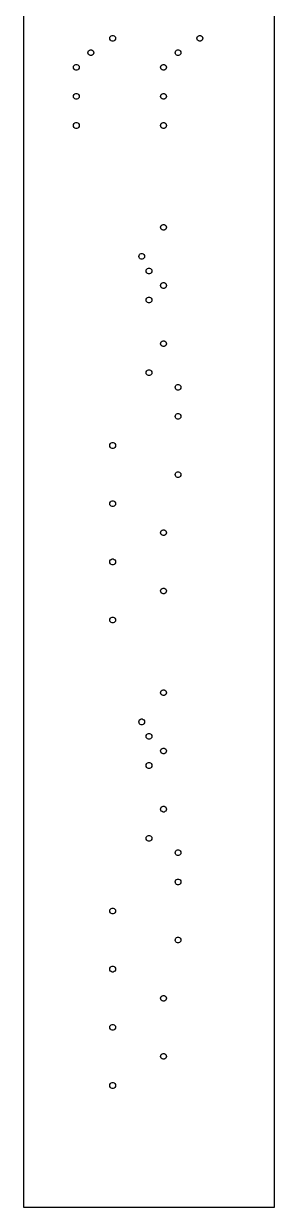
# Model space of a CAD drawing. Header units: metres. Extents: x 0 to 69, y 0 to 650.
# Drawn here: x 0 to 69, y 0 to 325.5 of the extents above; entities that cross this region are included whole.
import ezdxf

# ---------------------------------------------------------------- set-up
doc = ezdxf.new("R2010")
doc.units = ezdxf.units.M

msp = doc.modelspace()

# ---------------------------------------------------------------- linework, layer by layer
for p, q in [((0, 650), (0, 0)), ((69, 0), (69, 650)), ((24.1, 322.193), (24.3611, 322.288)), ((24.3611, 322.288), (24.6389, 322.288)), ((24.6389, 322.288), (24.9, 322.193)), ((48.1, 322.193), (48.3611, 322.288)), ((48.3611, 322.288), (48.6389, 322.288)), ((48.6389, 322.288), (48.9, 322.193)), ((23.7, 321.5), (23.7482, 321.774)), ((23.7482, 321.226), (23.7, 321.5)), ((23.7482, 321.774), (23.8872, 322.014)), ((23.8872, 320.986), (23.7482, 321.226)), ((23.8872, 322.014), (24.1, 322.193)), ((24.1, 320.807), (23.8872, 320.986)), ((24.3611, 320.712), (24.1, 320.807)), ((24.6389, 320.712), (24.3611, 320.712)), ((24.9, 320.807), (24.6389, 320.712)), ((24.9, 322.193), (25.1128, 322.014)), ((25.1128, 320.986), (24.9, 320.807)), ((25.1128, 322.014), (25.2518, 321.774)), ((25.2518, 321.226), (25.1128, 320.986)), ((25.2518, 321.774), (25.3, 321.5)), ((25.3, 321.5), (25.2518, 321.226)), ((47.7, 321.5), (47.7482, 321.774)), ((47.7482, 321.226), (47.7, 321.5)), ((47.7482, 321.774), (47.8872, 322.014)), ((47.8872, 320.986), (47.7482, 321.226)), ((47.8872, 322.014), (48.1, 322.193)), ((48.1, 320.807), (47.8872, 320.986)), ((48.3611, 320.712), (48.1, 320.807)), ((48.6389, 320.712), (48.3611, 320.712)), ((48.9, 320.807), (48.6389, 320.712)), ((48.9, 322.193), (49.1128, 322.014)), ((49.1128, 320.986), (48.9, 320.807)), ((49.1128, 322.014), (49.2518, 321.774)), ((49.2518, 321.226), (49.1128, 320.986)), ((49.2518, 321.774), (49.3, 321.5)), ((49.3, 321.5), (49.2518, 321.226)), ((17.7, 317.5), (17.7482, 317.774)), ((17.7482, 317.226), (17.7, 317.5)), ((17.7482, 317.774), (17.8872, 318.014)), ((17.8872, 316.986), (17.7482, 317.226)), ((17.8872, 318.014), (18.1, 318.193)), ((18.1, 316.807), (17.8872, 316.986)), ((18.1, 318.193), (18.3611, 318.288)), ((18.3611, 316.712), (18.1, 316.807)), ((18.3611, 318.288), (18.6389, 318.288)), ((18.6389, 316.712), (18.3611, 316.712)), ((18.6389, 318.288), (18.9, 318.193)), ((18.9, 316.807), (18.6389, 316.712)), ((18.9, 318.193), (19.1128, 318.014)), ((19.1128, 316.986), (18.9, 316.807)), ((19.1128, 318.014), (19.2518, 317.774)), ((19.2518, 317.226), (19.1128, 316.986)), ((19.2518, 317.774), (19.3, 317.5)), ((19.3, 317.5), (19.2518, 317.226)), ((41.7, 317.5), (41.7482, 317.774)), ((41.7482, 317.226), (41.7, 317.5)), ((41.7482, 317.774), (41.8872, 318.014)), ((41.8872, 316.986), (41.7482, 317.226)), ((41.8872, 318.014), (42.1, 318.193)), ((42.1, 316.807), (41.8872, 316.986)), ((42.1, 318.193), (42.3611, 318.288)), ((42.3611, 316.712), (42.1, 316.807)), ((42.3611, 318.288), (42.6389, 318.288)), ((42.6389, 316.712), (42.3611, 316.712)), ((42.6389, 318.288), (42.9, 318.193)), ((42.9, 316.807), (42.6389, 316.712)), ((42.9, 318.193), (43.1128, 318.014)), ((43.1128, 316.986), (42.9, 316.807)), ((43.1128, 318.014), (43.2518, 317.774)), ((43.2518, 317.226), (43.1128, 316.986)), ((43.2518, 317.774), (43.3, 317.5)), ((43.3, 317.5), (43.2518, 317.226)), ((13.7, 313.5), (13.7482, 313.774)), ((13.7482, 313.226), (13.7, 313.5)), ((13.7482, 313.774), (13.8872, 314.014)), ((13.8872, 312.986), (13.7482, 313.226)), ((13.8872, 314.014), (14.1, 314.193)), ((14.1, 312.807), (13.8872, 312.986)), ((14.1, 314.193), (14.3611, 314.288)), ((14.3611, 312.712), (14.1, 312.807)), ((14.3611, 314.288), (14.6389, 314.288)), ((14.6389, 312.712), (14.3611, 312.712)), ((14.6389, 314.288), (14.9, 314.193)), ((14.9, 312.807), (14.6389, 312.712)), ((14.9, 314.193), (15.1128, 314.014)), ((15.1128, 312.986), (14.9, 312.807)), ((15.1128, 314.014), (15.2517, 313.774)), ((15.2517, 313.226), (15.1128, 312.986)), ((15.2517, 313.774), (15.3, 313.5)), ((15.3, 313.5), (15.2517, 313.226)), ((37.7, 313.5), (37.7482, 313.774)), ((37.7482, 313.226), (37.7, 313.5)), ((37.7482, 313.774), (37.8872, 314.014)), ((37.8872, 312.986), (37.7482, 313.226)), ((37.8872, 314.014), (38.1, 314.193)), ((38.1, 312.807), (37.8872, 312.986)), ((38.1, 314.193), (38.3611, 314.288)), ((38.3611, 312.712), (38.1, 312.807)), ((38.3611, 314.288), (38.6389, 314.288)), ((38.6389, 312.712), (38.3611, 312.712)), ((38.6389, 314.288), (38.9, 314.193)), ((38.9, 312.807), (38.6389, 312.712)), ((38.9, 314.193), (39.1128, 314.014)), ((39.1128, 312.986), (38.9, 312.807)), ((39.1128, 314.014), (39.2518, 313.774)), ((39.2518, 313.226), (39.1128, 312.986)), ((39.2518, 313.774), (39.3, 313.5)), ((39.3, 313.5), (39.2518, 313.226)), ((13.7482, 305.774), (13.8872, 306.014)), ((13.8872, 306.014), (14.1, 306.193)), ((14.1, 306.193), (14.3611, 306.288)), ((14.3611, 306.288), (14.6389, 306.288)), ((14.6389, 306.288), (14.9, 306.193)), ((14.9, 306.193), (15.1128, 306.014)), ((15.1128, 306.014), (15.2517, 305.774)), ((37.7482, 305.774), (37.8872, 306.014)), ((37.8872, 306.014), (38.1, 306.193)), ((38.1, 306.193), (38.3611, 306.288)), ((38.3611, 306.288), (38.6389, 306.288)), ((38.6389, 306.288), (38.9, 306.193)), ((38.9, 306.193), (39.1128, 306.014)), ((39.1128, 306.014), (39.2518, 305.774)), ((13.7, 305.5), (13.7482, 305.774)), ((13.7482, 305.226), (13.7, 305.5)), ((13.8872, 304.986), (13.7482, 305.226)), ((14.1, 304.807), (13.8872, 304.986)), ((14.3611, 304.712), (14.1, 304.807)), ((14.6389, 304.712), (14.3611, 304.712)), ((14.9, 304.807), (14.6389, 304.712)), ((15.1128, 304.986), (14.9, 304.807)), ((15.2517, 305.226), (15.1128, 304.986)), ((15.2517, 305.774), (15.3, 305.5)), ((15.3, 305.5), (15.2517, 305.226)), ((37.7, 305.5), (37.7482, 305.774)), ((37.7482, 305.226), (37.7, 305.5)), ((37.8872, 304.986), (37.7482, 305.226)), ((38.1, 304.807), (37.8872, 304.986)), ((38.3611, 304.712), (38.1, 304.807)), ((38.6389, 304.712), (38.3611, 304.712)), ((38.9, 304.807), (38.6389, 304.712)), ((39.1128, 304.986), (38.9, 304.807)), ((39.2518, 305.226), (39.1128, 304.986)), ((39.2518, 305.774), (39.3, 305.5)), ((39.3, 305.5), (39.2518, 305.226)), ((13.7, 297.5), (13.7482, 297.774)), ((13.7482, 297.226), (13.7, 297.5)), ((13.7482, 297.774), (13.8872, 298.014)), ((13.8872, 296.986), (13.7482, 297.226)), ((13.8872, 298.014), (14.1, 298.193)), ((14.1, 296.807), (13.8872, 296.986)), ((14.1, 298.193), (14.3611, 298.288)), ((14.3611, 296.712), (14.1, 296.807)), ((14.3611, 298.288), (14.6389, 298.288)), ((14.6389, 296.712), (14.3611, 296.712)), ((14.6389, 298.288), (14.9, 298.193)), ((14.9, 296.807), (14.6389, 296.712)), ((14.9, 298.193), (15.1128, 298.014)), ((15.1128, 296.986), (14.9, 296.807)), ((15.1128, 298.014), (15.2517, 297.774)), ((15.2517, 297.226), (15.1128, 296.986)), ((15.2517, 297.774), (15.3, 297.5)), ((15.3, 297.5), (15.2517, 297.226)), ((37.7, 297.5), (37.7482, 297.774)), ((37.7482, 297.226), (37.7, 297.5)), ((37.7482, 297.774), (37.8872, 298.014)), ((37.8872, 296.986), (37.7482, 297.226)), ((37.8872, 298.014), (38.1, 298.193)), ((38.1, 296.807), (37.8872, 296.986)), ((38.1, 298.193), (38.3611, 298.288)), ((38.3611, 296.712), (38.1, 296.807)), ((38.3611, 298.288), (38.6389, 298.288)), ((38.6389, 296.712), (38.3611, 296.712)), ((38.6389, 298.288), (38.9, 298.193)), ((38.9, 296.807), (38.6389, 296.712)), ((38.9, 298.193), (39.1128, 298.014)), ((39.1128, 296.986), (38.9, 296.807)), ((39.1128, 298.014), (39.2518, 297.774)), ((39.2518, 297.226), (39.1128, 296.986)), ((39.2518, 297.774), (39.3, 297.5)), ((39.3, 297.5), (39.2518, 297.226)), ((37.8872, 270.014), (38.1, 270.193)), ((38.1, 270.193), (38.3611, 270.288)), ((38.3611, 270.288), (38.6389, 270.288)), ((38.6389, 270.288), (38.9, 270.193)), ((38.9, 270.193), (39.1128, 270.014)), ((37.7, 269.5), (37.7482, 269.774)), ((37.7482, 269.226), (37.7, 269.5)), ((37.7482, 269.774), (37.8872, 270.014)), ((37.8872, 268.986), (37.7482, 269.226)), ((38.1, 268.807), (37.8872, 268.986)), ((38.3611, 268.712), (38.1, 268.807)), ((38.6389, 268.712), (38.3611, 268.712)), ((38.9, 268.807), (38.6389, 268.712)), ((39.1128, 268.986), (38.9, 268.807)), ((39.1128, 270.014), (39.2518, 269.774)), ((39.2518, 269.226), (39.1128, 268.986)), ((39.2518, 269.774), (39.3, 269.5)), ((39.3, 269.5), (39.2518, 269.226)), ((31.7, 261.5), (31.7482, 261.774)), ((31.7482, 261.226), (31.7, 261.5)), ((31.7482, 261.774), (31.8872, 262.014)), ((31.8872, 260.986), (31.7482, 261.226)), ((31.8872, 262.014), (32.1, 262.193)), ((32.1, 260.807), (31.8872, 260.986)), ((32.1, 262.193), (32.3611, 262.288)), ((32.3611, 260.712), (32.1, 260.807)), ((32.3611, 262.288), (32.6389, 262.288)), ((32.6389, 260.712), (32.3611, 260.712)), ((32.6389, 262.288), (32.9, 262.193)), ((32.9, 260.807), (32.6389, 260.712)), ((32.9, 262.193), (33.1128, 262.014)), ((33.1128, 260.986), (32.9, 260.807)), ((33.1128, 262.014), (33.2518, 261.774)), ((33.2518, 261.226), (33.1128, 260.986)), ((33.2518, 261.774), (33.3, 261.5)), ((33.3, 261.5), (33.2518, 261.226)), ((33.7, 257.5), (33.7482, 257.774)), ((33.7482, 257.226), (33.7, 257.5)), ((33.7482, 257.774), (33.8872, 258.014)), ((33.8872, 256.986), (33.7482, 257.226)), ((33.8872, 258.014), (34.1, 258.193)), ((34.1, 258.193), (34.3611, 258.288)), ((34.3611, 258.288), (34.6389, 258.288)), ((34.6389, 258.288), (34.9, 258.193)), ((34.9, 258.193), (35.1128, 258.014)), ((35.1128, 258.014), (35.2518, 257.774)), ((35.2518, 257.226), (35.1128, 256.986)), ((35.2518, 257.774), (35.3, 257.5)), ((35.3, 257.5), (35.2518, 257.226)), ((34.1, 256.807), (33.8872, 256.986)), ((34.3611, 256.712), (34.1, 256.807)), ((34.6389, 256.712), (34.3611, 256.712)), ((34.9, 256.807), (34.6389, 256.712)), ((35.1128, 256.986), (34.9, 256.807)), ((37.7482, 253.774), (37.8872, 254.014)), ((37.8872, 254.014), (38.1, 254.193)), ((38.1, 254.193), (38.3611, 254.288)), ((38.3611, 254.288), (38.6389, 254.288)), ((38.6389, 254.288), (38.9, 254.193)), ((38.9, 254.193), (39.1128, 254.014)), ((39.1128, 254.014), (39.2518, 253.774)), ((37.7, 253.5), (37.7482, 253.774)), ((37.7482, 253.226), (37.7, 253.5)), ((37.8872, 252.986), (37.7482, 253.226)), ((38.1, 252.807), (37.8872, 252.986)), ((38.3611, 252.712), (38.1, 252.807)), ((38.6389, 252.712), (38.3611, 252.712)), ((38.9, 252.807), (38.6389, 252.712)), ((39.1128, 252.986), (38.9, 252.807)), ((39.2518, 253.226), (39.1128, 252.986)), ((39.2518, 253.774), (39.3, 253.5)), ((39.3, 253.5), (39.2518, 253.226)), ((33.7, 249.5), (33.7482, 249.774)), ((33.7482, 249.226), (33.7, 249.5)), ((33.7482, 249.774), (33.8872, 250.014)), ((33.8872, 248.986), (33.7482, 249.226)), ((33.8872, 250.014), (34.1, 250.193)), ((34.1, 248.807), (33.8872, 248.986)), ((34.1, 250.193), (34.3611, 250.288)), ((34.3611, 248.712), (34.1, 248.807)), ((34.3611, 250.288), (34.6389, 250.288)), ((34.6389, 248.712), (34.3611, 248.712)), ((34.6389, 250.288), (34.9, 250.193)), ((34.9, 248.807), (34.6389, 248.712)), ((34.9, 250.193), (35.1128, 250.014)), ((35.1128, 248.986), (34.9, 248.807)), ((35.1128, 250.014), (35.2518, 249.774)), ((35.2518, 249.226), (35.1128, 248.986)), ((35.2518, 249.774), (35.3, 249.5)), ((35.3, 249.5), (35.2518, 249.226)), ((37.7, 237.5), (37.7482, 237.774)), ((37.7482, 237.774), (37.8872, 238.014)), ((37.8872, 238.014), (38.1, 238.193)), ((38.1, 238.193), (38.3611, 238.288)), ((38.3611, 238.288), (38.6389, 238.288)), ((38.6389, 238.288), (38.9, 238.193)), ((38.9, 238.193), (39.1128, 238.014)), ((39.1128, 238.014), (39.2518, 237.774)), ((39.2518, 237.774), (39.3, 237.5)), ((37.7482, 237.226), (37.7, 237.5)), ((37.8872, 236.986), (37.7482, 237.226)), ((38.1, 236.807), (37.8872, 236.986)), ((38.3611, 236.712), (38.1, 236.807)), ((38.6389, 236.712), (38.3611, 236.712)), ((38.9, 236.807), (38.6389, 236.712)), ((39.1128, 236.986), (38.9, 236.807)), ((39.2518, 237.226), (39.1128, 236.986)), ((39.3, 237.5), (39.2518, 237.226)), ((33.7, 229.5), (33.7482, 229.774)), ((33.7482, 229.226), (33.7, 229.5)), ((33.7482, 229.774), (33.8872, 230.014)), ((33.8872, 228.986), (33.7482, 229.226)), ((33.8872, 230.014), (34.1, 230.193)), ((34.1, 228.807), (33.8872, 228.986)), ((34.1, 230.193), (34.3611, 230.288)), ((34.3611, 228.712), (34.1, 228.807)), ((34.3611, 230.288), (34.6389, 230.288)), ((34.6389, 228.712), (34.3611, 228.712)), ((34.6389, 230.288), (34.9, 230.193)), ((34.9, 228.807), (34.6389, 228.712)), ((34.9, 230.193), (35.1128, 230.014)), ((35.1128, 228.986), (34.9, 228.807)), ((35.1128, 230.014), (35.2518, 229.774)), ((35.2518, 229.226), (35.1128, 228.986)), ((35.2518, 229.774), (35.3, 229.5)), ((35.3, 229.5), (35.2518, 229.226)), ((41.7, 225.5), (41.7482, 225.774)), ((41.7482, 225.226), (41.7, 225.5)), ((41.7482, 225.774), (41.8872, 226.014)), ((41.8872, 224.986), (41.7482, 225.226)), ((41.8872, 226.014), (42.1, 226.193)), ((42.1, 224.807), (41.8872, 224.986)), ((42.1, 226.193), (42.3611, 226.288)), ((42.3611, 224.712), (42.1, 224.807)), ((42.3611, 226.288), (42.6389, 226.288)), ((42.6389, 224.712), (42.3611, 224.712)), ((42.6389, 226.288), (42.9, 226.193)), ((42.9, 224.807), (42.6389, 224.712)), ((42.9, 226.193), (43.1128, 226.014)), ((43.1128, 224.986), (42.9, 224.807)), ((43.1128, 226.014), (43.2518, 225.774)), ((43.2518, 225.226), (43.1128, 224.986)), ((43.2518, 225.774), (43.3, 225.5)), ((43.3, 225.5), (43.2518, 225.226)), ((41.8872, 218.014), (42.1, 218.193)), ((42.1, 218.193), (42.3611, 218.288)), ((42.3611, 218.288), (42.6389, 218.288)), ((42.6389, 218.288), (42.9, 218.193)), ((42.9, 218.193), (43.1128, 218.014)), ((41.7, 217.5), (41.7482, 217.774)), ((41.7482, 217.226), (41.7, 217.5)), ((41.7482, 217.774), (41.8872, 218.014)), ((41.8872, 216.986), (41.7482, 217.226)), ((42.1, 216.807), (41.8872, 216.986)), ((42.3611, 216.712), (42.1, 216.807)), ((42.6389, 216.712), (42.3611, 216.712)), ((42.9, 216.807), (42.6389, 216.712)), ((43.1128, 216.986), (42.9, 216.807)), ((43.1128, 218.014), (43.2518, 217.774)), ((43.2518, 217.226), (43.1128, 216.986)), ((43.2518, 217.774), (43.3, 217.5)), ((43.3, 217.5), (43.2518, 217.226)), ((23.7, 209.5), (23.7482, 209.774)), ((23.7482, 209.226), (23.7, 209.5)), ((23.7482, 209.774), (23.8872, 210.014)), ((23.8872, 208.986), (23.7482, 209.226)), ((23.8872, 210.014), (24.1, 210.193)), ((24.1, 208.807), (23.8872, 208.986)), ((24.1, 210.193), (24.3611, 210.288)), ((24.3611, 208.712), (24.1, 208.807)), ((24.3611, 210.288), (24.6389, 210.288)), ((24.6389, 208.712), (24.3611, 208.712)), ((24.6389, 210.288), (24.9, 210.193)), ((24.9, 208.807), (24.6389, 208.712)), ((24.9, 210.193), (25.1128, 210.014)), ((25.1128, 208.986), (24.9, 208.807)), ((25.1128, 210.014), (25.2518, 209.774)), ((25.2518, 209.226), (25.1128, 208.986)), ((25.2518, 209.774), (25.3, 209.5)), ((25.3, 209.5), (25.2518, 209.226)), ((41.7482, 201.774), (41.8872, 202.014)), ((41.8872, 202.014), (42.1, 202.193)), ((42.1, 202.193), (42.3611, 202.288)), ((42.3611, 202.288), (42.6389, 202.288)), ((42.6389, 202.288), (42.9, 202.193)), ((42.9, 202.193), (43.1128, 202.014)), ((43.1128, 202.014), (43.2518, 201.774)), ((41.7, 201.5), (41.7482, 201.774)), ((41.7482, 201.226), (41.7, 201.5)), ((41.8872, 200.986), (41.7482, 201.226)), ((42.1, 200.807), (41.8872, 200.986)), ((42.3611, 200.712), (42.1, 200.807)), ((42.6389, 200.712), (42.3611, 200.712)), ((42.9, 200.807), (42.6389, 200.712)), ((43.1128, 200.986), (42.9, 200.807)), ((43.2518, 201.226), (43.1128, 200.986)), ((43.2518, 201.774), (43.3, 201.5)), ((43.3, 201.5), (43.2518, 201.226)), ((23.7, 193.5), (23.7482, 193.774)), ((23.7482, 193.226), (23.7, 193.5)), ((23.7482, 193.774), (23.8872, 194.014)), ((23.8872, 192.986), (23.7482, 193.226)), ((23.8872, 194.014), (24.1, 194.193)), ((24.1, 192.807), (23.8872, 192.986)), ((24.1, 194.193), (24.3611, 194.288)), ((24.3611, 192.712), (24.1, 192.807)), ((24.3611, 194.288), (24.6389, 194.288)), ((24.6389, 192.712), (24.3611, 192.712)), ((24.6389, 194.288), (24.9, 194.193)), ((24.9, 192.807), (24.6389, 192.712)), ((24.9, 194.193), (25.1128, 194.014)), ((25.1128, 192.986), (24.9, 192.807)), ((25.1128, 194.014), (25.2518, 193.774)), ((25.2518, 193.226), (25.1128, 192.986)), ((25.2518, 193.774), (25.3, 193.5)), ((25.3, 193.5), (25.2518, 193.226)), ((37.7, 185.5), (37.7482, 185.774)), ((37.7482, 185.774), (37.8872, 186.014)), ((37.8872, 186.014), (38.1, 186.193)), ((38.1, 186.193), (38.3611, 186.288)), ((38.3611, 186.288), (38.6389, 186.288)), ((38.6389, 186.288), (38.9, 186.193)), ((38.9, 186.193), (39.1128, 186.014)), ((39.1128, 186.014), (39.2518, 185.774)), ((39.2518, 185.774), (39.3, 185.5)), ((37.7482, 185.226), (37.7, 185.5)), ((37.8872, 184.986), (37.7482, 185.226)), ((38.1, 184.807), (37.8872, 184.986)), ((38.3611, 184.712), (38.1, 184.807)), ((38.6389, 184.712), (38.3611, 184.712)), ((38.9, 184.807), (38.6389, 184.712)), ((39.1128, 184.986), (38.9, 184.807)), ((39.2518, 185.226), (39.1128, 184.986)), ((39.3, 185.5), (39.2518, 185.226)), ((23.7, 177.5), (23.7482, 177.774)), ((23.7482, 177.226), (23.7, 177.5)), ((23.7482, 177.774), (23.8872, 178.014)), ((23.8872, 176.986), (23.7482, 177.226)), ((23.8872, 178.014), (24.1, 178.193)), ((24.1, 176.807), (23.8872, 176.986)), ((24.1, 178.193), (24.3611, 178.288)), ((24.3611, 176.712), (24.1, 176.807)), ((24.3611, 178.288), (24.6389, 178.288)), ((24.6389, 176.712), (24.3611, 176.712)), ((24.6389, 178.288), (24.9, 178.193)), ((24.9, 176.807), (24.6389, 176.712)), ((24.9, 178.193), (25.1128, 178.014)), ((25.1128, 176.986), (24.9, 176.807)), ((25.1128, 178.014), (25.2518, 177.774)), ((25.2518, 177.226), (25.1128, 176.986)), ((25.2518, 177.774), (25.3, 177.5)), ((25.3, 177.5), (25.2518, 177.226)), ((37.7, 169.5), (37.7482, 169.774)), ((37.7482, 169.226), (37.7, 169.5)), ((37.7482, 169.774), (37.8872, 170.014)), ((37.8872, 170.014), (38.1, 170.193)), ((38.1, 170.193), (38.3611, 170.288)), ((38.3611, 170.288), (38.6389, 170.288)), ((38.6389, 170.288), (38.9, 170.193)), ((38.9, 170.193), (39.1128, 170.014)), ((39.1128, 170.014), (39.2518, 169.774)), ((39.2518, 169.774), (39.3, 169.5)), ((39.3, 169.5), (39.2518, 169.226)), ((37.8872, 168.986), (37.7482, 169.226)), ((38.1, 168.807), (37.8872, 168.986)), ((38.3611, 168.712), (38.1, 168.807)), ((38.6389, 168.712), (38.3611, 168.712)), ((38.9, 168.807), (38.6389, 168.712)), ((39.1128, 168.986), (38.9, 168.807)), ((39.2518, 169.226), (39.1128, 168.986)), ((23.7, 161.5), (23.7482, 161.774)), ((23.7482, 161.226), (23.7, 161.5)), ((23.7482, 161.774), (23.8872, 162.014)), ((23.8872, 160.986), (23.7482, 161.226)), ((23.8872, 162.014), (24.1, 162.193)), ((24.1, 160.807), (23.8872, 160.986)), ((24.1, 162.193), (24.3611, 162.288)), ((24.3611, 160.712), (24.1, 160.807)), ((24.3611, 162.288), (24.6389, 162.288)), ((24.6389, 160.712), (24.3611, 160.712)), ((24.6389, 162.288), (24.9, 162.193)), ((24.9, 160.807), (24.6389, 160.712)), ((24.9, 162.193), (25.1128, 162.014)), ((25.1128, 160.986), (24.9, 160.807)), ((25.1128, 162.014), (25.2518, 161.774)), ((25.2518, 161.226), (25.1128, 160.986)), ((25.2518, 161.774), (25.3, 161.5)), ((25.3, 161.5), (25.2518, 161.226)), ((37.7, 141.5), (37.7482, 141.774)), ((37.7482, 141.226), (37.7, 141.5)), ((37.7482, 141.774), (37.8872, 142.014)), ((37.8872, 140.986), (37.7482, 141.226)), ((37.8872, 142.014), (38.1, 142.193)), ((38.1, 140.807), (37.8872, 140.986)), ((38.1, 142.193), (38.3611, 142.288)), ((38.3611, 140.712), (38.1, 140.807)), ((38.3611, 142.288), (38.6389, 142.288)), ((38.6389, 140.712), (38.3611, 140.712)), ((38.6389, 142.288), (38.9, 142.193)), ((38.9, 140.807), (38.6389, 140.712)), ((38.9, 142.193), (39.1128, 142.014)), ((39.1128, 140.986), (38.9, 140.807)), ((39.1128, 142.014), (39.2518, 141.774)), ((39.2518, 141.226), (39.1128, 140.986)), ((39.2518, 141.774), (39.3, 141.5)), ((39.3, 141.5), (39.2518, 141.226)), ((31.7, 133.5), (31.7482, 133.774)), ((31.7482, 133.226), (31.7, 133.5)), ((31.7482, 133.774), (31.8872, 134.014)), ((31.8872, 134.014), (32.1, 134.193)), ((32.1, 134.193), (32.3611, 134.288)), ((32.3611, 134.288), (32.6389, 134.288)), ((32.6389, 134.288), (32.9, 134.193)), ((32.9, 134.193), (33.1128, 134.014)), ((33.1128, 134.014), (33.2518, 133.774)), ((33.2518, 133.774), (33.3, 133.5)), ((33.3, 133.5), (33.2518, 133.226)), ((31.8872, 132.986), (31.7482, 133.226)), ((32.1, 132.807), (31.8872, 132.986)), ((32.3611, 132.712), (32.1, 132.807)), ((32.6389, 132.712), (32.3611, 132.712)), ((32.9, 132.807), (32.6389, 132.712)), ((33.1128, 132.986), (32.9, 132.807)), ((33.2518, 133.226), (33.1128, 132.986)), ((34.1, 130.193), (34.3611, 130.288)), ((34.3611, 130.288), (34.6389, 130.288)), ((34.6389, 130.288), (34.9, 130.193)), ((33.7, 129.5), (33.7482, 129.774)), ((33.7482, 129.226), (33.7, 129.5)), ((33.7482, 129.774), (33.8872, 130.014)), ((33.8872, 128.986), (33.7482, 129.226)), ((33.8872, 130.014), (34.1, 130.193)), ((34.1, 128.807), (33.8872, 128.986)), ((34.3611, 128.712), (34.1, 128.807)), ((34.6389, 128.712), (34.3611, 128.712)), ((34.9, 128.807), (34.6389, 128.712)), ((34.9, 130.193), (35.1128, 130.014)), ((35.1128, 128.986), (34.9, 128.807)), ((35.1128, 130.014), (35.2518, 129.774)), ((35.2518, 129.226), (35.1128, 128.986)), ((35.2518, 129.774), (35.3, 129.5)), ((35.3, 129.5), (35.2518, 129.226)), ((37.7, 125.5), (37.7482, 125.774)), ((37.7482, 125.226), (37.7, 125.5)), ((37.7482, 125.774), (37.8872, 126.014)), ((37.8872, 124.986), (37.7482, 125.226)), ((37.8872, 126.014), (38.1, 126.193)), ((38.1, 124.807), (37.8872, 124.986)), ((38.1, 126.193), (38.3611, 126.288)), ((38.3611, 124.712), (38.1, 124.807)), ((38.3611, 126.288), (38.6389, 126.288)), ((38.6389, 124.712), (38.3611, 124.712)), ((38.6389, 126.288), (38.9, 126.193)), ((38.9, 124.807), (38.6389, 124.712)), ((38.9, 126.193), (39.1128, 126.014)), ((39.1128, 124.986), (38.9, 124.807)), ((39.1128, 126.014), (39.2518, 125.774)), ((39.2518, 125.226), (39.1128, 124.986)), ((39.2518, 125.774), (39.3, 125.5)), ((39.3, 125.5), (39.2518, 125.226)), ((33.7, 121.5), (33.7482, 121.774)), ((33.7482, 121.226), (33.7, 121.5)), ((33.7482, 121.774), (33.8872, 122.014)), ((33.8872, 120.986), (33.7482, 121.226)), ((33.8872, 122.014), (34.1, 122.193)), ((34.1, 120.807), (33.8872, 120.986)), ((34.1, 122.193), (34.3611, 122.288)), ((34.3611, 120.712), (34.1, 120.807)), ((34.3611, 122.288), (34.6389, 122.288)), ((34.6389, 120.712), (34.3611, 120.712)), ((34.6389, 122.288), (34.9, 122.193)), ((34.9, 120.807), (34.6389, 120.712)), ((34.9, 122.193), (35.1128, 122.014)), ((35.1128, 120.986), (34.9, 120.807)), ((35.1128, 122.014), (35.2518, 121.774)), ((35.2518, 121.226), (35.1128, 120.986)), ((35.2518, 121.774), (35.3, 121.5)), ((35.3, 121.5), (35.2518, 121.226)), ((37.7, 109.5), (37.7482, 109.774)), ((37.7482, 109.226), (37.7, 109.5)), ((37.7482, 109.774), (37.8872, 110.014)), ((37.8872, 108.986), (37.7482, 109.226)), ((37.8872, 110.014), (38.1, 110.193)), ((38.1, 108.807), (37.8872, 108.986)), ((38.1, 110.193), (38.3611, 110.288)), ((38.3611, 108.712), (38.1, 108.807)), ((38.3611, 110.288), (38.6389, 110.288)), ((38.6389, 108.712), (38.3611, 108.712)), ((38.6389, 110.288), (38.9, 110.193)), ((38.9, 108.807), (38.6389, 108.712)), ((38.9, 110.193), (39.1128, 110.014)), ((39.1128, 108.986), (38.9, 108.807)), ((39.1128, 110.014), (39.2518, 109.774)), ((39.2518, 109.226), (39.1128, 108.986)), ((39.2518, 109.774), (39.3, 109.5)), ((39.3, 109.5), (39.2518, 109.226)), ((33.7, 101.5), (33.7482, 101.774)), ((33.7482, 101.226), (33.7, 101.5)), ((33.7482, 101.774), (33.8872, 102.014)), ((33.8872, 100.986), (33.7482, 101.226)), ((33.8872, 102.014), (34.1, 102.193)), ((34.1, 100.807), (33.8872, 100.986)), ((34.1, 102.193), (34.3611, 102.288)), ((34.3611, 102.288), (34.6389, 102.288)), ((34.6389, 102.288), (34.9, 102.193)), ((34.9, 102.193), (35.1128, 102.014)), ((35.1128, 100.986), (34.9, 100.807)), ((35.1128, 102.014), (35.2518, 101.774)), ((35.2518, 101.226), (35.1128, 100.986)), ((35.2518, 101.774), (35.3, 101.5)), ((35.3, 101.5), (35.2518, 101.226)), ((34.3611, 100.712), (34.1, 100.807)), ((34.6389, 100.712), (34.3611, 100.712)), ((34.9, 100.807), (34.6389, 100.712)), ((41.7, 97.5), (41.7482, 97.7736)), ((41.7482, 97.7736), (41.8872, 98.0142)), ((41.8872, 98.0142), (42.1, 98.1928)), ((42.1, 98.1928), (42.3611, 98.2878)), ((42.3611, 98.2878), (42.6389, 98.2878)), ((42.6389, 98.2878), (42.9, 98.1928)), ((42.9, 98.1928), (43.1128, 98.0142)), ((43.1128, 98.0142), (43.2518, 97.7736)), ((43.2518, 97.7736), (43.3, 97.5)), ((41.7482, 97.2264), (41.7, 97.5)), ((41.8872, 96.9858), (41.7482, 97.2264)), ((42.1, 96.8072), (41.8872, 96.9858)), ((42.3611, 96.7121), (42.1, 96.8072)), ((42.6389, 96.7121), (42.3611, 96.7121)), ((42.9, 96.8072), (42.6389, 96.7121)), ((43.1128, 96.9858), (42.9, 96.8072)), ((43.2518, 97.2264), (43.1128, 96.9858)), ((43.3, 97.5), (43.2518, 97.2264)), ((41.7, 89.5), (41.7482, 89.7736)), ((41.7482, 89.2264), (41.7, 89.5)), ((41.7482, 89.7736), (41.8872, 90.0142)), ((41.8872, 88.9858), (41.7482, 89.2264)), ((41.8872, 90.0142), (42.1, 90.1928)), ((42.1, 88.8072), (41.8872, 88.9858)), ((42.1, 90.1928), (42.3611, 90.2878)), ((42.3611, 88.7121), (42.1, 88.8072)), ((42.3611, 90.2878), (42.6389, 90.2878)), ((42.6389, 88.7121), (42.3611, 88.7121)), ((42.6389, 90.2878), (42.9, 90.1928)), ((42.9, 88.8072), (42.6389, 88.7121)), ((42.9, 90.1928), (43.1128, 90.0142)), ((43.1128, 88.9858), (42.9, 88.8072)), ((43.1128, 90.0142), (43.2518, 89.7736)), ((43.2518, 89.2264), (43.1128, 88.9858)), ((43.2518, 89.7736), (43.3, 89.5)), ((43.3, 89.5), (43.2518, 89.2264)), ((23.7, 81.5), (23.7482, 81.7736)), ((23.7482, 81.2264), (23.7, 81.5)), ((23.7482, 81.7736), (23.8872, 82.0142)), ((23.8872, 82.0142), (24.1, 82.1928)), ((24.1, 82.1928), (24.3611, 82.2878)), ((24.3611, 82.2878), (24.6389, 82.2878)), ((24.6389, 82.2878), (24.9, 82.1928)), ((24.9, 82.1928), (25.1128, 82.0142)), ((25.1128, 82.0142), (25.2518, 81.7736)), ((25.2518, 81.7736), (25.3, 81.5)), ((25.3, 81.5), (25.2518, 81.2264)), ((23.8872, 80.9858), (23.7482, 81.2264)), ((24.1, 80.8072), (23.8872, 80.9858)), ((24.3611, 80.7121), (24.1, 80.8072)), ((24.6389, 80.7121), (24.3611, 80.7121)), ((24.9, 80.8072), (24.6389, 80.7121)), ((25.1128, 80.9858), (24.9, 80.8072)), ((25.2518, 81.2264), (25.1128, 80.9858)), ((41.7, 73.5), (41.7482, 73.7736)), ((41.7482, 73.2264), (41.7, 73.5)), ((41.7482, 73.7736), (41.8872, 74.0142)), ((41.8872, 72.9858), (41.7482, 73.2264)), ((41.8872, 74.0142), (42.1, 74.1928)), ((42.1, 72.8072), (41.8872, 72.9858)), ((42.1, 74.1928), (42.3611, 74.2878)), ((42.3611, 72.7121), (42.1, 72.8072)), ((42.3611, 74.2878), (42.6389, 74.2878)), ((42.6389, 72.7121), (42.3611, 72.7121)), ((42.6389, 74.2878), (42.9, 74.1928)), ((42.9, 72.8072), (42.6389, 72.7121)), ((42.9, 74.1928), (43.1128, 74.0142)), ((43.1128, 72.9858), (42.9, 72.8072)), ((43.1128, 74.0142), (43.2518, 73.7736)), ((43.2518, 73.2264), (43.1128, 72.9858)), ((43.2518, 73.7736), (43.3, 73.5)), ((43.3, 73.5), (43.2518, 73.2264)), ((23.7, 65.5), (23.7482, 65.7736)), ((23.7482, 65.2264), (23.7, 65.5)), ((23.7482, 65.7736), (23.8872, 66.0142)), ((23.8872, 64.9858), (23.7482, 65.2264)), ((23.8872, 66.0142), (24.1, 66.1928)), ((24.1, 66.1928), (24.3611, 66.2878)), ((24.3611, 66.2878), (24.6389, 66.2878)), ((24.6389, 66.2878), (24.9, 66.1928)), ((24.9, 66.1928), (25.1128, 66.0142)), ((25.1128, 66.0142), (25.2518, 65.7736)), ((25.2518, 65.2264), (25.1128, 64.9858)), ((25.2518, 65.7736), (25.3, 65.5)), ((25.3, 65.5), (25.2518, 65.2264)), ((24.1, 64.8072), (23.8872, 64.9858)), ((24.3611, 64.7121), (24.1, 64.8072)), ((24.6389, 64.7121), (24.3611, 64.7121)), ((24.9, 64.8072), (24.6389, 64.7121)), ((25.1128, 64.9858), (24.9, 64.8072)), ((37.7, 57.5), (37.7482, 57.7736)), ((37.7482, 57.2264), (37.7, 57.5)), ((37.7482, 57.7736), (37.8872, 58.0142)), ((37.8872, 56.9858), (37.7482, 57.2264)), ((37.8872, 58.0142), (38.1, 58.1928)), ((38.1, 56.8072), (37.8872, 56.9858)), ((38.1, 58.1928), (38.3611, 58.2878)), ((38.3611, 56.7121), (38.1, 56.8072)), ((38.3611, 58.2878), (38.6389, 58.2878)), ((38.6389, 56.7121), (38.3611, 56.7121)), ((38.6389, 58.2878), (38.9, 58.1928)), ((38.9, 56.8072), (38.6389, 56.7121)), ((38.9, 58.1928), (39.1128, 58.0142)), ((39.1128, 56.9858), (38.9, 56.8072)), ((39.1128, 58.0142), (39.2518, 57.7736)), ((39.2518, 57.2264), (39.1128, 56.9858)), ((39.2518, 57.7736), (39.3, 57.5)), ((39.3, 57.5), (39.2518, 57.2264)), ((23.7, 49.5), (23.7482, 49.7736)), ((23.7482, 49.2264), (23.7, 49.5)), ((23.7482, 49.7736), (23.8872, 50.0142)), ((23.8872, 48.9858), (23.7482, 49.2264)), ((23.8872, 50.0142), (24.1, 50.1928)), ((24.1, 48.8072), (23.8872, 48.9858)), ((24.1, 50.1928), (24.3611, 50.2878)), ((24.3611, 50.2878), (24.6389, 50.2878)), ((24.6389, 50.2878), (24.9, 50.1928)), ((24.9, 50.1928), (25.1128, 50.0142)), ((25.1128, 48.9858), (24.9, 48.8072)), ((25.1128, 50.0142), (25.2518, 49.7736)), ((25.2518, 49.2264), (25.1128, 48.9858)), ((25.2518, 49.7736), (25.3, 49.5)), ((25.3, 49.5), (25.2518, 49.2264)), ((24.3611, 48.7121), (24.1, 48.8072)), ((24.6389, 48.7121), (24.3611, 48.7121)), ((24.9, 48.8072), (24.6389, 48.7121)), ((37.7, 41.5), (37.7482, 41.7736)), ((37.7482, 41.2264), (37.7, 41.5)), ((37.7482, 41.7736), (37.8872, 42.0142)), ((37.8872, 40.9858), (37.7482, 41.2264)), ((37.8872, 42.0142), (38.1, 42.1928)), ((38.1, 40.8072), (37.8872, 40.9858)), ((38.1, 42.1928), (38.3611, 42.2878)), ((38.3611, 40.7121), (38.1, 40.8072)), ((38.3611, 42.2878), (38.6389, 42.2878)), ((38.6389, 40.7121), (38.3611, 40.7121)), ((38.6389, 42.2878), (38.9, 42.1928)), ((38.9, 40.8072), (38.6389, 40.7121)), ((38.9, 42.1928), (39.1128, 42.0142)), ((39.1128, 40.9858), (38.9, 40.8072)), ((39.1128, 42.0142), (39.2518, 41.7736)), ((39.2518, 41.2264), (39.1128, 40.9858)), ((39.2518, 41.7736), (39.3, 41.5)), ((39.3, 41.5), (39.2518, 41.2264)), ((23.7, 33.5), (23.7482, 33.7736)), ((23.7482, 33.2264), (23.7, 33.5)), ((23.7482, 33.7736), (23.8872, 34.0142)), ((23.8872, 32.9858), (23.7482, 33.2264)), ((23.8872, 34.0142), (24.1, 34.1928)), ((24.1, 32.8072), (23.8872, 32.9858)), ((24.1, 34.1928), (24.3611, 34.2878)), ((24.3611, 32.7121), (24.1, 32.8072)), ((24.3611, 34.2878), (24.6389, 34.2878)), ((24.6389, 32.7121), (24.3611, 32.7121)), ((24.6389, 34.2878), (24.9, 34.1928)), ((24.9, 32.8072), (24.6389, 32.7121)), ((24.9, 34.1928), (25.1128, 34.0142)), ((25.1128, 32.9858), (24.9, 32.8072)), ((25.1128, 34.0142), (25.2518, 33.7736)), ((25.2518, 33.2264), (25.1128, 32.9858)), ((25.2518, 33.7736), (25.3, 33.5)), ((25.3, 33.5), (25.2518, 33.2264)), ((0, 0), (69, 0))]:
    msp.add_line(p, q)

doc.saveas('drawing.dxf')
